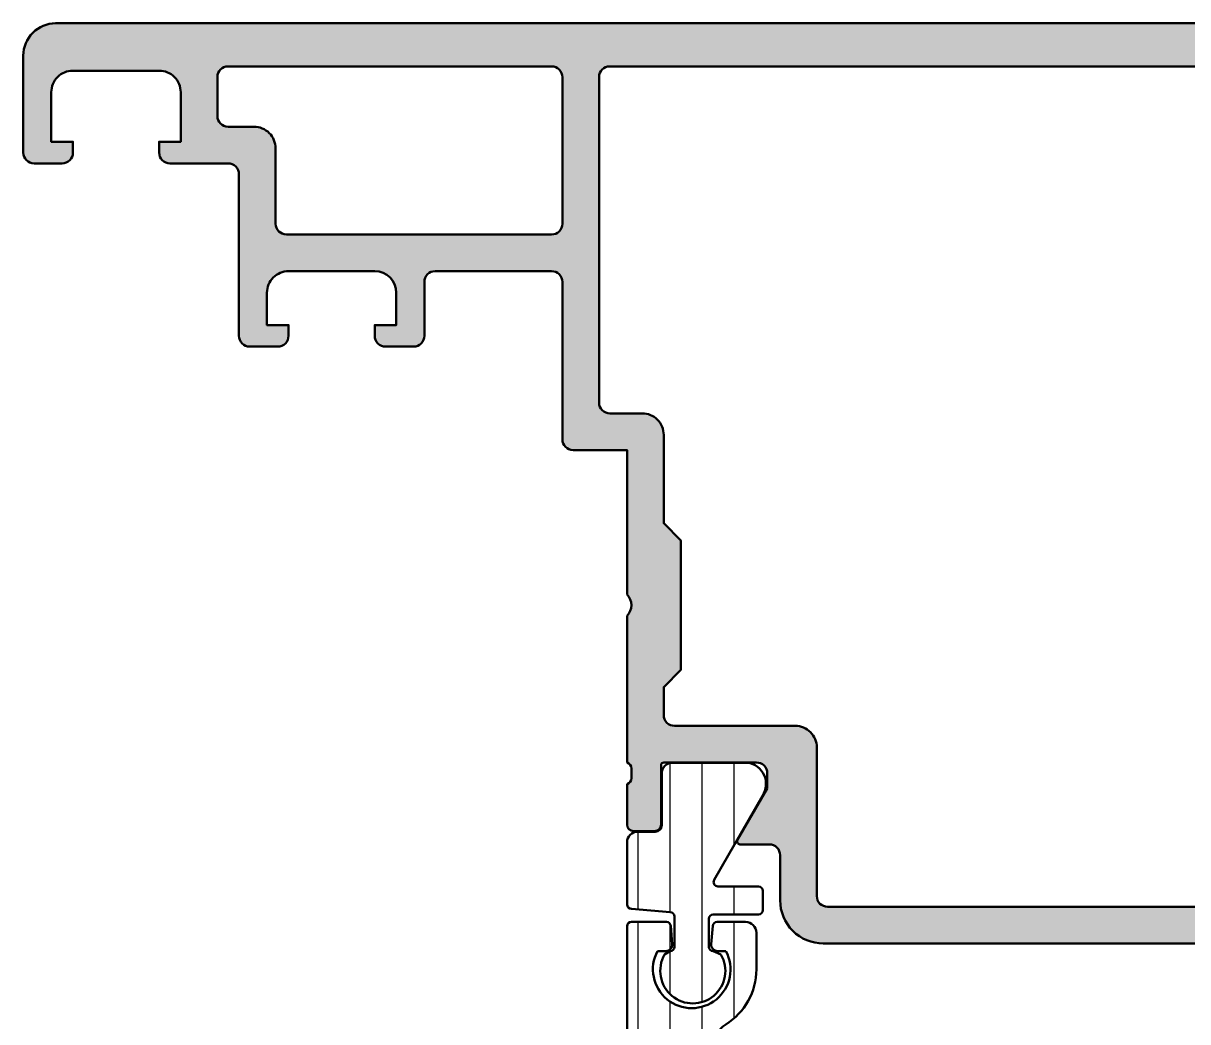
# Model space of a CAD drawing. Extents: x -30 to 78, y 10 to 95.
# Drawn here: x -30 to 24, y 48.7 to 95 of the extents above; entities that cross this region are included whole.
import ezdxf

# ---------------------------------------------------------------- set-up
doc = ezdxf.new("R2010")
doc.units = 0
for name, color, linetype, lineweight in [('0S-Alu contour', 7, 'Continuous', 50), ('0S-Alu hatch', 252, 'Continuous', 25), ('0S-Plastic contour', 254, 'Continuous', 50), ('0S-Plastic hatch', 253, 'Continuous', 25)]:
    doc.layers.add(name, color=color, linetype=linetype, lineweight=lineweight)
pattern_1 = [(90, (0, 0), (-1.4859, 0), [])]

# ---------------------------------------------------------------- blocks, each defined once
blk = doc.blocks.new('284171__A547F27E_1C35_4FAF_9016_F1F0822AD5C8___FE96ABA8_10E9_42B2_835F_5101BE4EAD60_')
at = {"layer": '0S-Plastic hatch'}
h = blk.add_hatch(dxfattribs=at)
h.set_pattern_fill('ANSI31', color=256, scale=0.4680000000000001, angle=45, style=0)
h.set_pattern_definition(pattern_1)
edge = h.paths.add_edge_path()
edge.add_line((-2.000006103519396, 53.0999526447231), (-1.999999985072108, 24.40999689337607))
edge.add_arc((-1.499999985072122, 24.40999700000654), 0.4999999999999972, 180.0000122241782, 270)
edge.add_line((-1.499999985072122, 23.90999700000655), (-0.6896686666672736, 23.90999700000654))
edge.add_ellipse((-0.6896686666672736, 23.60999700000654), major_axis=(-0.2999999999999971, 0), ratio=1, start_angle=180, end_angle=270, ccw=False)
edge.add_line((-0.3896686666672764, 23.60999700000654), (-0.3900006170643024, 21.20999861707023))
edge.add_arc((0.1099953603743131, 21.20999597744516), 0.4999959774455833, 179.9996975182267, 270.0003024811867)
edge.add_line((0.1099979999993933, 20.71000000000654), (3.586539498098858, 20.71000000000655))
edge.add_arc((3.444228849107503, 21.6998180747294), 0.9999960709244742, 278.1816080518999, 392.7270160998403)
edge.add_line((4.28548149809885, 22.24045300000654), (2.900003051757224, 24.64017239078905))
edge.add_line((2.900003051757224, 24.64017239078905), (2.900003051757224, 24.99996490500214))
edge.add_ellipse((3.100003051757212, 24.99996490500219), major_axis=(-0.1999999999999886, 0), ratio=1, start_angle=270.00000000001626, end_angle=360, ccw=False)
edge.add_line((3.100003051757155, 25.19996490500218), (8.199990844725974, 25.19996490500221))
edge.add_arc((8.199990844725974, 25.59995880148657), 0.3999938964843608, 270, 450)
edge.add_line((8.199990844725974, 25.99995269797093), (6.199987792968116, 25.99995269797104))
edge.add_ellipse((6.199987792968144, 26.29995269797103), major_axis=(-0.2999999999999829, 0), ratio=1, start_angle=0, end_angle=89.9999999999946, ccw=False)
edge.add_line((5.899987792968161, 26.29995269797103), (5.899987792968161, 26.49995269797096))
edge.add_arc((5.59999237060488, 26.49995269797085), 0.2999954223632812, 0, 180)
edge.add_line((5.299996948241599, 26.49995269797074), (5.299996948241599, 26.299952697971))
edge.add_ellipse((4.999996948241474, 26.29995269797094), major_axis=(-0.300000000000125, 0), ratio=1, start_angle=90.00000000001091, end_angle=180, ccw=False)
edge.add_line((4.99999694824153, 25.99995269797081), (2.473779296874525, 25.99995269797093))
edge.add_line((2.473779296874525, 25.99995269797093), (0.3000762939447696, 27.25468444556565))
edge.add_ellipse((0.8000825696632033, 28.12079275910101), major_axis=(-1.000074940458399, 0), ratio=1, start_angle=0.0011141101646217066, end_angle=60.00206363611238, ccw=False)
edge.add_line((-0.1999923706061302, 28.1207733127532), (-0.2000049806611486, 44.89997603090176))
edge.add_ellipse((0.7999950193383399, 44.89997711203346), major_axis=(-1.000000000000072, 0), ratio=1, start_angle=-89.99999999999591, end_angle=6.194420529936906e-05, ccw=False)
edge.add_line((0.7999950193382687, 45.89997711203354), (4.999996948241516, 45.89997711203331))
edge.add_ellipse((4.999996948241587, 45.5999771120333), major_axis=(-0.3000000000000043, 0), ratio=1, start_angle=180, end_angle=270.00000000001353, ccw=False)
edge.add_line((5.299996948241592, 45.5999771120333), (5.299996948241599, 45.39997711203343))
edge.add_arc((5.59999237060488, 45.39997711203342), 0.2999954223632812, 180, 360)
edge.add_line((5.899987792968161, 45.39997711203342), (5.899987792968161, 45.5999771120333))
edge.add_ellipse((6.199987792968343, 45.59997711203324), major_axis=(-0.3000000000001819, 0), ratio=1, start_angle=270, end_angle=360, ccw=False)
edge.add_line((6.199987792968343, 45.89997711203342), (8.199990844725974, 45.89997711203333))
edge.add_arc((8.199990844725974, 46.29997100851776), 0.3999938964844176, 270, 450)
edge.add_line((8.199990844725974, 46.69996490500217), (3.107183946177954, 46.69996490500217))
edge.add_ellipse((3.10718394617794, 47.69996490500211), major_axis=(-0.999999999999943, 0), ratio=1, start_angle=-58.21166935638939, end_angle=90.0000000000008, ccw=False)
edge.add_arc((1.000053194031238, 51.09996490402546), 3.000000000000182, 301.7883306436116, 360.0039970867418)
edge.add_line((4.000053186731247, 51.10017419099769), (3.9999938964839, 52.79995269797088))
edge.add_arc((3.499993896483758, 52.79995269797082), 0.5000000000001421, 0, 90.00000000000813)
edge.add_line((3.499993896483687, 53.29995269797096), (2.173978524999313, 53.29995269797096))
edge.add_arc((2.173978524999284, 53.09995269797098), 0.1999999999999886, 89.99999999999186, 174.9998434473586)
edge.add_line((1.974739633009847, 53.11738439091276), (1.901135558496392, 52.27611244441502))
edge.add_arc((2.199993896480634, 52.2499649050023), 0.3000000000000722, 174.9998434473521, 270.0000000000027)
edge.add_line((2.199993896480648, 51.94996490500223), (2.586716358770402, 51.94996490500217))
edge.add_ellipse((1.000053194031423, 51.0999649040255), major_axis=(-1.799999999999962, 0), ratio=1, start_angle=-28.17864277579929, end_angle=208.1786427757992, ccw=False)
edge.add_line((-0.5866099707075562, 51.94996490500217), (-0.2000061035193426, 51.94996490500229))
edge.add_arc((-0.2000061035192999, 52.24996490500235), 0.300000000000054, 269.9999999999919, 365.0001565526374)
edge.add_line((0.0988522344649291, 52.27611244441501), (0.0252481599515733, 53.11738439091269))
edge.add_arc((-0.1739907320380922, 53.09995269797077), 0.2000000000002267, 5.000156552672089, 90.00000000000813)
edge.add_line((-0.1739907320381206, 53.29995269797101), (-1.800006103519351, 53.29995269797099))
edge.add_arc((-1.800006103519365, 53.09995269797096), 0.2000000000000313, 89.99999999999594, 179.9999847272327)
at = {"layer": '0S-Plastic contour', "color": 7}
for points in [[(-2.000006103519396, 53.0999526447231), (-1.999999985072108, 24.40999689337607)], [(-0.1739907320381206, 53.29995269797101), (-1.800006103519351, 53.29995269797099)], [(0.0988522344649291, 52.27611244441501), (0.0252481599515733, 53.11738439091269)], [(1.974739633009847, 53.11738439091276), (1.901135558496392, 52.27611244441502)], [(3.499993896483687, 53.29995269797096), (2.173978524999313, 53.29995269797096)], [(4.000053186731247, 51.10017419099769), (3.9999938964839, 52.79995269797088)], [(-0.5866099707075562, 51.94996490500217), (-0.2000061035193426, 51.94996490500229)], [(2.199993896480648, 51.94996490500223), (2.586716358770402, 51.94996490500217)], [(8.199990844725974, 46.69996490500217), (3.107183946177954, 46.69996490500217)], [(0.7999950193382687, 45.89997711203354), (4.999996948241516, 45.89997711203331)], [(5.299996948241592, 45.5999771120333), (5.299996948241599, 45.39997711203343)], [(5.899987792968161, 45.39997711203342), (5.899987792968161, 45.5999771120333)], [(6.199987792968343, 45.89997711203342), (8.199990844725974, 45.89997711203333)], [(-0.1999923706061302, 28.1207733127532), (-0.2000049806611486, 44.89997603090176)], [(4.99999694824153, 25.99995269797081), (2.473779296874525, 25.99995269797093), (0.3000762939447696, 27.25468444556565)], [(5.299996948241599, 26.49995269797074), (5.299996948241599, 26.299952697971)], [(5.899987792968161, 26.29995269797103), (5.899987792968161, 26.49995269797096)], [(8.199990844725974, 25.99995269797093), (6.199987792968116, 25.99995269797104)], [(4.28548149809885, 22.24045300000654), (2.900003051757224, 24.64017239078905), (2.900003051757224, 24.99996490500214)], [(3.100003051757155, 25.19996490500218), (8.199990844725974, 25.19996490500221)], [(-1.499999985072122, 23.90999700000655), (-0.6896686666672736, 23.90999700000654)], [(-0.3896686666672764, 23.60999700000654), (-0.3900006170643024, 21.20999861707023)], [(0.1099979999993933, 20.71000000000654), (3.586539498098858, 20.71000000000655)]]:
    blk.add_lwpolyline(points, dxfattribs=at)
for centre, radius, start, end in [((-1.800006103519365, 53.09995269797096), 0.2000000000000313, 89.99999999999594, 179.9999847272327), ((-0.1739907320380922, 53.09995269797077), 0.2000000000002267, 5.000156552672089, 90.00000000000813), ((2.173978524999284, 53.09995269797098), 0.1999999999999886, 89.99999999999186, 174.9998434473586), ((3.499993896483758, 52.79995269797082), 0.5000000000001421, 0, 90.00000000000813), ((-0.2000061035192999, 52.24996490500235), 0.300000000000054, 269.9999999999919, 5.000156552637421), ((2.199993896480634, 52.2499649050023), 0.3000000000000722, 174.9998434473521, 270.0000000000027), ((1.000053194031238, 51.09996490402546), 3.000000000000182, 301.7883306436116, 0.0039970867418171), ((8.199990844725974, 46.29997100851776), 0.3999938964844176, 270, 90), ((5.59999237060488, 45.39997711203342), 0.2999954223632812, 180, 0), ((5.59999237060488, 26.49995269797085), 0.2999954223632812, 0, 180), ((8.199990844725974, 25.59995880148657), 0.3999938964843608, 270, 90), ((-1.499999985072122, 24.40999700000654), 0.4999999999999972, 180.0000122241782, 270), ((3.444228849107503, 21.6998180747294), 0.9999960709244742, 278.1816080518999, 32.72701609984035), ((0.1099953603743131, 21.20999597744516), 0.4999959774455833, 179.9996975182267, 270.0003024811867)]:
    blk.add_arc(centre, radius, start, end, dxfattribs=at)
at = {"layer": '0S-Plastic contour', "color": 7, "extrusion": (0, 0, -1)}
for centre, radius, start, end in [((-1.000053194031423, 51.0999649040255), 1.799999999999962, 151.8213572242008, 28.1786427757992), ((-3.10718394617794, 47.69996490500211), 0.999999999999943, 269.9999999999992, 58.21166935638949), ((-0.7999950193383399, 44.89997711203346), 1.000000000000072, 359.9999380557947, 89.99999999999594), ((-4.999996948241587, 45.5999771120333), 0.3000000000000043, 89.99999999998644, 180), ((-6.199987792968343, 45.59997711203324), 0.3000000000001819, 0, 90), ((-0.8000825696632033, 28.12079275910101), 1.000074940458399, 299.9979363638876, 359.9988858898354), ((-4.999996948241474, 26.29995269797094), 0.300000000000125, 180, 269.9999999999891), ((-6.199987792968144, 26.29995269797103), 0.2999999999999829, 270.0000000000054, 0), ((-3.100003051757212, 24.99996490500219), 0.1999999999999886, 0, 89.99999999998371), ((0.6896686666672736, 23.60999700000654), 0.2999999999999971, 90, 180)]:
    blk.add_arc(centre, radius, start, end, dxfattribs=at)
blk = doc.blocks.new('284171__55C17F4D_A6FF_46D9_8589_591FD3F3A46F___528D78C5_AA08_4B11_90A3_4C509342BBDB_')
at = {"layer": '0S-Plastic hatch'}
h = blk.add_hatch(dxfattribs=at)
h.set_pattern_fill('ANSI31', color=256, scale=0.4680000000000001, angle=45, style=0)
h.set_pattern_definition(pattern_1)
edge = h.paths.add_edge_path()
edge.add_line((-2.000000000000596, 56.9900028944137), (-2.000000000000596, 54.10749724866175))
edge.add_arc((-1.799595988752599, 54.10788902240598), 0.2004043941907312, 180.1120085038914, 269.8836202750908)
edge.add_line((-1.800003051758409, 53.90748504163049), (-5.969e-13, 53.74998382092737))
edge.add_ellipse((-0.0004042574462773, 53.54958264549797), major_axis=(-0.2004015831713085, 0), ratio=1, start_angle=180.1112080115199, end_angle=269.8844207674584, ccw=False)
edge.add_line((0.1999969482415932, 53.54997161389611), (0.1999969482415906, 52.14997581006311))
edge.add_ellipse((-0.0004070419540483, 52.15036757813756), major_axis=(-0.2004043731273295, 0), ratio=1, start_angle=90.11419246348709, end_angle=179.8879931053385, ccw=False)
edge.add_line((-7.629395128e-06, 51.94996360303186), (-0.2577830112135757, 51.78444573758994))
edge.add_arc((1.050564759026016, 51.03180587717183), 1.509384194756627, 150.0899131451675, 390.2069236329722)
edge.add_line((2.354995727538428, 51.79121386749514), (1.999999999999403, 51.94996360303186))
edge.add_ellipse((2.0003965918348, 52.15036475752163), major_axis=(-0.200401546914977, 0), ratio=1, start_angle=0.11120204489219532, end_angle=89.8866123862843, ccw=False)
edge.add_line((1.799995422362687, 52.1499758100631), (1.799995422362684, 53.44999602795862))
edge.add_ellipse((2.000357587040269, 53.44961552428568), major_axis=(-0.200362525980616, 0), ratio=1, start_angle=270.1044375530915, end_angle=359.89119089237767, ccw=False)
edge.add_line((1.999992370604871, 53.64997771741176), (4.099990844725979, 53.64997771741174))
edge.add_arc((4.099594252890568, 53.85037887190151), 0.2004015469149699, 270.1133876137198, 359.8887979551046)
edge.add_line((4.299995422362673, 53.84998992444298), (4.299995422362684, 54.74998382092737))
edge.add_arc((4.099573298768291, 54.74957392014585), 0.2004225427558907, 0.1171804371410508, 89.88063399403912)
edge.add_line((4.099990844725965, 54.94999602795861), (2.212425701843741, 54.94999602795862))
edge.add_ellipse((2.212425701843727, 55.14999602795862), major_axis=(-0.2000000000000028, 0), ratio=1, start_angle=-29.879840183826218, end_angle=90.00000000000409, ccw=False)
edge.add_line((2.039011283692123, 55.24963256531887), (4.28548149809886, 59.15954689441369))
edge.add_arc((3.444228849107517, 59.70018181969084), 0.9999960709244738, 327.2729839001592, 441.8183919481002)
edge.add_line((3.586539498098871, 60.68999989441369), (0.1099979999991234, 60.68999999999957))
edge.add_arc((0.1099953603740431, 60.19000402256095), 0.4999959774455904, 89.9996975188133, 180.0003024817733)
edge.add_line((-0.3900006170645795, 60.19000138293075), (-0.3896686724066711, 57.79004449382674))
edge.add_ellipse((-0.6896686695371131, 57.79000299999956), major_axis=(-0.3000000000000047, 0), ratio=1, start_angle=90.00000746561778, end_angle=180.0079247372928, ccw=False)
edge.add_line((-0.6896686304472297, 57.49000299999956), (-1.500000065150402, 57.49000289441369))
edge.add_arc((-1.500000000000596, 56.9900028944137), 0.4999999999999972, 90.00000746561778, 180)
at = {"layer": '0S-Plastic contour', "color": 7}
for points in [[(3.586539498098871, 60.68999989441369), (0.1099979999991234, 60.68999999999957)], [(-0.3900006170645795, 60.19000138293075), (-0.3896686724066711, 57.79004449382674)], [(2.039011283692123, 55.24963256531887), (4.28548149809886, 59.15954689441369)], [(-0.6896686304472297, 57.49000299999956), (-1.500000065150402, 57.49000289441369)], [(-2.000000000000596, 56.9900028944137), (-2.000000000000596, 54.10749724866175)], [(4.099990844725965, 54.94999602795861), (2.212425701843741, 54.94999602795862)], [(4.299995422362673, 53.84998992444298), (4.299995422362684, 54.74998382092737)], [(-1.800003051758409, 53.90748504163049), (-5.969e-13, 53.74998382092737)], [(0.1999969482415932, 53.54997161389611), (0.1999969482415906, 52.14997581006311)], [(1.999992370604871, 53.64997771741176), (4.099990844725979, 53.64997771741174)], [(1.799995422362687, 52.1499758100631), (1.799995422362684, 53.44999602795862)], [(-7.629395128e-06, 51.94996360303186), (-0.2577830112135757, 51.78444573758994)], [(2.354995727538428, 51.79121386749514), (1.999999999999403, 51.94996360303186)]]:
    blk.add_lwpolyline(points, dxfattribs=at)
for centre, radius, start, end in [((0.1099953603740431, 60.19000402256095), 0.4999959774455904, 89.9996975188133, 180.0003024817733), ((3.444228849107517, 59.70018181969084), 0.9999960709244738, 327.2729839001592, 81.81839194810021), ((-1.500000000000596, 56.9900028944137), 0.4999999999999972, 90.00000746561778, 180), ((4.099573298768291, 54.74957392014585), 0.2004225427558907, 0.1171804371410508, 89.88063399403912), ((-1.799595988752599, 54.10788902240598), 0.2004043941907312, 180.1120085038914, 269.8836202750908), ((4.099594252890568, 53.85037887190151), 0.2004015469149699, 270.1133876137198, 359.8887979551046), ((1.050564759026016, 51.03180587717183), 1.509384194756627, 150.0899131451675, 30.20692363297219)]:
    blk.add_arc(centre, radius, start, end, dxfattribs=at)
at = {"layer": '0S-Plastic contour', "color": 7, "extrusion": (0, 0, -1)}
for centre, radius, start, end in [((0.6896686695371131, 57.79000299999956), 0.3000000000000047, 179.9920752627072, 269.9999925343822), ((-2.212425701843727, 55.14999602795862), 0.2000000000000028, 269.9999999999959, 29.87984018382625), ((0.0004042574462773, 53.54958264549797), 0.2004015831713085, 90.1155792325416, 179.8887919884801), ((-2.000357587040269, 53.44961552428568), 0.200362525980616, 0.1088091076223094, 89.89556244690851), ((0.0004070419540483, 52.15036757813756), 0.2004043731273295, 180.1120068946615, 269.8858075365129), ((-2.0003965918348, 52.15036475752163), 0.200401546914977, 270.1133876137157, 359.8887979551078)]:
    blk.add_arc(centre, radius, start, end, dxfattribs=at)
blk = doc.blocks.new('398880__194DDBCD_3893_4D28_81D7_4B446C9AC49F_')
at = {"layer": '0S-Alu hatch'}
h = blk.add_hatch(color=256, dxfattribs=at)
edge = h.paths.add_edge_path()
edge.add_line((-29.99999999999989, 93.49999623924404), (-29.99999999999989, 88.9999962392449))
edge.add_arc((-29.49997331996917, 89.0000229192752), 0.5000266807425005, 180.0030571430025, 269.9969428568699)
edge.add_line((-29.49999999999943, 88.49999623924445), (-28.19998168945346, 88.4999962392445))
edge.add_arc((-28.19997136934288, 88.99998591913437), 0.4999896799963858, 269.9988173780288, 360.0011826219717)
edge.add_line((-27.699981689453, 88.99999623924496), (-27.69998168945301, 89.49999623924458))
edge.add_line((-27.69998168945301, 89.49999623924458), (-28.69998168945301, 89.49999623924444))
edge.add_line((-28.69998168945301, 89.49999623924444), (-28.69998168945278, 91.79998403221295))
edge.add_ellipse((-27.70003809262718, 91.80004043538774), major_axis=(-0.9999435984163509, 0), ratio=1, start_angle=-90.00323184614001, end_angle=0.0032318460986857644, ccw=False)
edge.add_line((-27.69998168945256, 92.79998403221335), (-23.69998168945301, 92.79998403221332))
edge.add_ellipse((-23.69997606790784, 91.79998965375849), major_axis=(-0.9999943784706443, 0), ratio=1, start_angle=179.9996779066076, end_angle=270.00032209262326, ccw=False)
edge.add_line((-22.699981689453, 91.79998403219987), (-22.69998168945301, 89.49999623924458))
edge.add_line((-22.69998168945301, 89.49999623924458), (-23.69998168945301, 89.49999623924458))
edge.add_line((-23.69998168945301, 89.49999623924458), (-23.69998168945301, 88.99999623924458))
edge.add_arc((-23.19999200956352, 88.99998591913408), 0.4999896799960021, 179.9988173777201, 270.0011826219615)
edge.add_line((-23.19998168945301, 88.49999623924457), (-20.49999999999966, 88.49999623924455))
edge.add_ellipse((-20.49997947233229, 88.00001676691238), major_axis=(-0.4999794727535737, 0), ratio=1, start_angle=179.9976476058528, end_angle=270.00235239398455, ccw=False)
edge.add_line((-20.00000000000011, 87.99999623924359), (-19.99999999999988, 80.49999623924452))
edge.add_arc((-19.49997586024497, 80.50002037899952), 0.5000241403376128, 180.0027660783855, 269.997233921397)
edge.add_line((-19.49999999999988, 79.99999623924461), (-18.19998168945301, 79.99999623924458))
edge.add_arc((-18.19996880787687, 80.49998335766846), 0.4999871185898136, 269.9985238420772, 360.0014761578453)
edge.add_line((-17.69998168945299, 80.4999962392439), (-17.69998168945301, 80.9999962392446))
edge.add_line((-17.69998168945301, 80.9999962392446), (-18.69998168945301, 80.9999962392446))
edge.add_line((-18.69998168945301, 80.9999962392446), (-18.69998168945301, 82.49999623924464))
edge.add_ellipse((-17.69999824312228, 82.50001279291385), major_axis=(-0.999983446467745, 0), ratio=1, start_angle=-90.0009484711112, end_angle=0.0009484706660032316, ccw=False)
edge.add_line((-17.69998168945256, 83.4999962392446), (-13.69998168945278, 83.4999962392446))
edge.add_ellipse((-13.70001450311247, 82.49996342558492), major_axis=(-1.000032814198036, 0), ratio=1, start_angle=180.0018800225579, end_angle=269.9981199774807, ccw=False)
edge.add_line((-12.69998168945278, 82.49999623924528), (-12.69998168945301, 80.9999962392446))
edge.add_line((-12.69998168945301, 80.9999962392446), (-13.69998168945301, 80.9999962392446))
edge.add_line((-13.69998168945301, 80.9999962392446), (-13.69998168945301, 80.49999623924458))
edge.add_arc((-13.19999457102912, 80.49998335766846), 0.4999871185898278, 179.9985238419079, 270.0014761579195)
edge.add_line((-13.19998168945301, 79.99999623924457), (-11.89999389648449, 79.99999623924458))
edge.add_arc((-11.89998101490823, 80.49998335766855), 0.499987118589913, 269.9985238420642, 360.0014761578453)
edge.add_line((-11.39999389648426, 80.49999623924401), (-11.39999389648426, 82.99998098045523))
edge.add_ellipse((-10.89999370884311, 82.99998079281445), major_axis=(-0.5000001876411841, 0), ratio=1, start_angle=270.0000215021098, end_angle=359.9999785025289, ccw=False)
edge.add_line((-10.89999389648449, 83.4999809804556), (-5.500000000000113, 83.49998098045543))
edge.add_ellipse((-5.499990037868187, 82.99999094258756), major_axis=(-0.4999900379671064, 0), ratio=1, start_angle=179.9988584005522, end_angle=270.0011415989741, ccw=False)
edge.add_line((-5.000000000000326, 82.9999809804543), (-5.000000000000113, 75.69966938036433))
edge.add_arc((-4.499991838042603, 75.69967754232172), 0.5000081620241263, 180.0009352761989, 269.9990647238578)
edge.add_line((-4.499999999999886, 75.19966938036421), (-2.000000000000341, 75.19968463915345))
edge.add_line((-2.000000000000341, 75.19968463915345), (-2.000000000000341, 68.50016643796526))
edge.add_ellipse((-2.525024225433128, 68.00015898820695), major_axis=(-0.7250226804073866, 0), ratio=1, start_angle=136.3989482371526, end_angle=223.6019249855834, ccw=False)
edge.add_line((-1.999992379641854, 67.50015954019713), (-1.999999999999658, 60.70000386863873))
edge.add_ellipse((-2.078836446542709, 60.43248327664563), major_axis=(-0.2788950563274228, 0), ratio=1, start_angle=178.835410625902, end_angle=253.5801235805057, ccw=False)
edge.add_line((-1.799998999999673, 60.42681486864725), (-1.799998999999672, 59.97322086864726))
edge.add_ellipse((-2.078867095642834, 59.96756020917019), major_axis=(-0.2789255417371436, 0), ratio=1, start_angle=106.4245945553561, end_angle=181.1628700728881, ccw=False)
edge.add_line((-1.999999999999661, 59.70001686864726), (-1.999999999999658, 57.82000586863876))
edge.add_arc((-1.699999999999647, 57.82000586863876), 0.3000000000000114, 180, 270)
edge.add_line((-1.699999999999647, 57.52000586863875), (-0.7200256809568942, 57.52000586863873))
edge.add_arc((-0.7200256809568942, 57.82000586863874), 0.3000000000000114, 270, 360)
edge.add_line((-0.4200256809568828, 57.82000586863874), (-0.4200256809568828, 60.58000386863874))
edge.add_ellipse((-0.3000256809563098, 60.58000386863873), major_axis=(-0.120000000000573, 0), ratio=1, start_angle=270, end_angle=360, ccw=False)
edge.add_line((-0.3000256809563098, 60.7000038686393), (3.999999999999886, 60.70000386863881))
edge.add_ellipse((4.000010320110675, 60.20001418874961), major_axis=(-0.4999896799957179, 0), ratio=1, start_angle=179.9988173777202, end_angle=270.0011826219941, ccw=False)
edge.add_line((4.499999999999886, 60.20000386863901), (4.499999999999658, 59.4999916616091))
edge.add_line((4.499999999999658, 59.4999916616091), (3.111755371092954, 57.09548116356078))
edge.add_arc((3.238705966639003, 57.03879077704374), 0.1390332824648397, 155.9366245846652, 266.6097434883093)
edge.add_line((3.230484008789403, 56.90000081688066), (4.599999999998885, 56.90000081688111))
edge.add_ellipse((4.599999999999511, 56.40000081688061), major_axis=(-0.5000000000005116, 0), ratio=1, start_angle=180, end_angle=270.0000000000716, ccw=False)
edge.add_line((5.100000000000022, 56.40000081688061), (5.099999999999567, 54.30290098982798))
edge.add_arc((7.099999999999425, 54.302900989828), 1.999999999999857, 180, 270.0000000000106)
edge.add_line((7.099999999999795, 52.30290098982814), (43.70000305175666, 52.30290098982862))
edge.add_arc((43.70000305175755, 54.30290098982841), 1.999999999999786, 269.9999999999743, 360)
edge.add_line((45.70000305175734, 54.30290098982841), (45.70000305175756, 61.2000008168815))
edge.add_ellipse((46.2000030517577, 61.20000081688111), major_axis=(-0.5000000000001279, 0), ratio=1, start_angle=269.99999999998863, end_angle=360, ccw=False)
edge.add_line((46.20000305175779, 61.70000081688124), (47.56953430175793, 61.70000081688098))
edge.add_arc((47.56129753256989, 61.83879977298601), 0.1390431392859799, 273.3961299495811, 384.0575019779785)
edge.add_line((47.68826293945301, 61.8954811635609), (46.30001831054676, 64.29999166160783))
edge.add_line((46.30001831054676, 64.29999166160783), (46.30001831054676, 65.0000038686496))
edge.add_ellipse((46.80000305385277, 65.00001912882526), major_axis=(-0.4999847435388884, 0), ratio=1, start_angle=-90.00699432653983, end_angle=0.0017487408159126971, ccw=False)
edge.add_line((46.80006408900374, 65.50000386863874), (51.10002873271476, 65.49998302607582))
edge.add_ellipse((51.10002873271477, 65.3799830260759), major_axis=(-0.1199999999999193, 0), ratio=1, start_angle=180, end_angle=270.0000000000034, ccw=False)
edge.add_line((51.22002873271469, 65.3799830260759), (51.22002873271469, 62.61998502607592))
edge.add_arc((51.52002873271469, 62.61998502607593), 0.3000000000000043, 180, 270.0000000000013)
edge.add_line((51.5200287327147, 62.31998502607591), (52.50000305175746, 62.31998502607591))
edge.add_arc((52.50000305175746, 62.61998502607593), 0.3000000000000185, 270.0000000000013, 360)
edge.add_line((52.80000305175748, 62.61998502607593), (52.80000305175748, 64.49999602608443))
edge.add_ellipse((52.87887014740064, 64.76753936660737), major_axis=(-0.2789255417371443, 0), ratio=1, start_angle=-1.1628700728862214, end_angle=73.57540544464467, ccw=False)
edge.add_line((52.60000205175749, 64.77320002608442), (52.60000205175748, 65.22679402608442))
edge.add_ellipse((52.87883949830052, 65.23246243408279), major_axis=(-0.2788950563274307, 0), ratio=1, start_angle=-73.58012358050769, end_angle=1.16458937409692, ccw=False)
edge.add_line((52.80000305175748, 65.4999830260759), (52.80000305175839, 79.5000114980331))
edge.add_arc((51.80000305164123, 79.5000114980327), 1.000000000117154, 0, 90.00087426482274)
edge.add_line((51.79998779284154, 80.50001149803344), (51.30000305175793, 80.50001149803296))
edge.add_line((51.30000305175793, 80.50001149803296), (51.30000305175793, 78.0000114980335))
edge.add_ellipse((50.2999156542844, 78.00009889549644), major_axis=(-1.000087401292352, 0), ratio=1, start_angle=90.00501389830862, end_angle=179.9949929319336, ccw=False)
edge.add_line((50.30000317096654, 77.00001149803333), (48.999954342842, 77.00001149803364))
edge.add_ellipse((49.00001314057068, 78.00007029576211), major_axis=(-1.000058799456955, 0), ratio=1, start_angle=0.0033686637580103707, end_angle=89.99663133637472, ccw=False)
edge.add_line((47.99995434284221, 78.0000114980311), (47.99995434284222, 85.00001150483956))
edge.add_ellipse((48.52492477924126, 85.49997990352391), major_axis=(-0.7249567978686619, 0), ratio=1, start_angle=-43.607853787480906, end_angle=43.602621782782194, ccw=False)
edge.add_line((47.99999999999944, 85.99999623817101), (47.99999999999989, 91.99999623924444))
edge.add_ellipse((49.00005492741277, 91.99994131183128), major_axis=(-1.000054928921303, 0), ratio=1, start_angle=270.003146936029, end_angle=359.9968530639975, ccw=False)
edge.add_line((49.0000000000008, 92.99999623924415), (50.30000305175816, 92.99999623924447))
edge.add_ellipse((50.29997722375046, 91.99997041123721), major_axis=(-1.000025828340773, 0), ratio=1, start_angle=180.0014797973691, end_angle=269.9985202023861, ccw=False)
edge.add_line((51.30000305175769, 91.99999623924066), (51.30000305175793, 90.49999623924421))
edge.add_line((51.30000305175793, 90.49999623924421), (51.89999389648404, 90.49999623924458))
edge.add_line((51.89999389648404, 90.49999623924458), (52.99999999999966, 91.60000234275992))
edge.add_line((52.99999999999966, 91.60000234275992), (53.00000000000035, 94.99999623924442))
edge.add_line((53.00000000000035, 94.99999623924442), (-28.49999999999988, 94.99999623924461))
edge.add_arc((-28.50002094818771, 93.50001718743243), 1.499979051958453, 89.99919982699114, 180.0008001731317)
edge = h.paths.add_edge_path()
edge.add_line((-18.29998168945292, 85.69998403221342), (-18.29998168943723, 89.19998403219773))
edge.add_arc((-19.29997606790766, 89.19998965374276), 0.9999943784862336, 359.9996779077391, 450.0003220926282)
edge.add_line((-19.29998168945292, 90.1999840322132), (-20.4999938964844, 90.1999840322132))
edge.add_ellipse((-20.49994103488211, 90.70003689381548), major_axis=(-0.5000528643963384, 0), ratio=1, start_angle=0.0060568530003024534, end_angle=89.993943146954, ccw=False)
edge.add_line((-20.9999938964844, 90.69998403221331), (-20.9999938964844, 92.49998403221375))
edge.add_ellipse((-20.49997229062388, 92.49996242635251), major_axis=(-0.5000216063273177, 0), ratio=1, start_angle=270.002475742259, end_angle=359.99752425765945, ccw=False)
edge.add_line((-20.4999938964844, 92.99998403221304), (-5.500000000000341, 92.99998403221313))
edge.add_ellipse((-5.499755161839402, 92.50022887037407), major_axis=(-0.4997552218141516, 0), ratio=1, start_angle=179.9719298704108, end_angle=270.02807012960415, ccw=False)
edge.add_line((-5.000000000000341, 92.49998403221326), (-5.000000000000113, 85.69998403221301))
edge.add_ellipse((-5.499755161839232, 85.69973919405243), major_axis=(-0.4997552218142082, 0), ratio=1, start_angle=89.97192987037619, end_angle=180.0280701295634, ccw=False)
edge.add_line((-5.500000000000341, 85.19998403221331), (-17.79998168945292, 85.19998403221331))
edge.add_ellipse((-17.79996587499482, 85.69999984667139), major_axis=(-0.5000158147081843, 0), ratio=1, start_angle=0.00181214617907699, end_angle=89.99818785390858, ccw=False)
edge = h.paths.add_edge_path()
edge.add_ellipse((-2.799996947776122, 92.49999929053648), major_axis=(-0.4999847419091521, 0), ratio=1, start_angle=-89.99825141753792, end_angle=0.0017485273854163097, ccw=False)
edge.add_line((-2.800012206571068, 92.9999840322128), (45.79995434283762, 92.99998403221313))
edge.add_ellipse((45.79998486228394, 92.50001454886088), major_axis=(-0.4999694842837532, 0), ratio=1, start_angle=179.9930054594119, end_angle=270.0034974843922, ccw=False)
edge.add_line((46.29995434284217, 92.49995351370487), (46.29995434284195, 76.80000692039602))
edge.add_arc((47.79995434284148, 76.80000692039602), 1.499999999999538, 180, 270.0000000000002)
edge.add_line((47.79995434284149, 75.30000692039647), (50.30000305175771, 75.30000692039658))
edge.add_ellipse((50.30000305175797, 74.80000692039685), major_axis=(-0.49999999999973, 0), ratio=1, start_angle=180, end_angle=270.0000000000309, ccw=False)
edge.add_line((50.8000030517577, 74.80000692039695), (50.8000030517577, 67.70000692039643))
edge.add_ellipse((50.3000030517583, 67.70000692039643), major_axis=(-0.4999999999994032, 0), ratio=1, start_angle=89.99999999998369, end_angle=180, ccw=False)
edge.add_line((50.30000305175816, 67.20000692039704), (45.00001831055045, 67.20000692039696))
edge.add_arc((45.00001831055049, 66.20000692039663), 1.000000000000326, 90.00000000000244, 179.9998349542695)
edge.add_line((44.00001831055432, 66.20000980096955), (44.00000305175707, 54.50287047224922))
edge.add_ellipse((43.49999232068519, 54.50291172248668), major_axis=(-0.5000107327734203, 0), ratio=1, start_angle=90.0012296638348, end_angle=179.9952731724382, ccw=False)
edge.add_line((43.50000305175684, 54.00290098982842), (7.299999999999613, 54.0029009898279))
edge.add_ellipse((7.300010731072745, 54.50291172248743), major_axis=(-0.5000107327746719, 0), ratio=1, start_angle=0.004726827407694145, end_angle=89.99877033599512, ccw=False)
edge.add_line((6.799999999999619, 54.50287047225112), (6.799984741218978, 61.40000692039547))
edge.add_arc((5.799986788374809, 61.40000896755269), 0.9999979528462638, 359.9998827062908, 450.0001172940599)
edge.add_line((5.79998474121146, 62.40000692039686), (0.2000032607962794, 62.40000692039638))
edge.add_ellipse((0.2000032607959099, 62.90000692039668), major_axis=(-0.5000000000002985, 0), ratio=1, start_angle=0, end_angle=90.0000000000424, ccw=False)
edge.add_line((-0.2999967392043885, 62.90000692039669), (-0.2999967392044027, 64.20015162453947))
edge.add_line((-0.2999967392044027, 64.20015162453947), (0.5000076203579056, 65.00015598410195))
edge.add_line((0.5000076203579056, 65.00015598410195), (0.5000076203583604, 71.00016198246456))
edge.add_line((0.5000076203583604, 71.00016198246456), (-0.2999967392048575, 71.80016634202707))
edge.add_line((-0.2999967392048575, 71.80016634202707), (-0.2999818984775332, 75.89967264115435))
edge.add_arc((-1.299970054047392, 75.89966901782435), 0.9999881555764234, 0.0002076039762187, 90.000666667552)
edge.add_line((-1.299981689453374, 76.89965717333308), (-2.79998168945292, 76.89965717333308))
edge.add_ellipse((-2.799992009563467, 77.39964685332895), major_axis=(-0.4999896801023703, 0), ratio=1, start_angle=-0.0011826219716795094, end_angle=90.00118262196611, ccw=False)
edge.add_line((-3.299981689559331, 77.3996571734396), (-3.299981689452451, 92.49998403222217))
at = {"layer": '0S-Alu contour', "color": 7}
for points in [[(51.30000305175769, 91.99999623924066), (51.30000305175793, 90.49999623924421), (51.89999389648404, 90.49999623924458), (52.99999999999966, 91.60000234275992), (53.00000000000035, 94.99999623924442), (-28.49999999999988, 94.99999623924461)], [(-29.99999999999989, 93.49999623924404), (-29.99999999999989, 88.9999962392449)], [(-20.4999938964844, 92.99998403221304), (-5.500000000000341, 92.99998403221313)], [(-2.800012206571068, 92.9999840322128), (45.79995434283762, 92.99998403221313)], [(-27.69998168945256, 92.79998403221335), (-23.69998168945301, 92.79998403221332)], [(-20.9999938964844, 90.69998403221331), (-20.9999938964844, 92.49998403221375)], [(-5.000000000000341, 92.49998403221326), (-5.000000000000113, 85.69998403221301)], [(-3.299981689559331, 77.3996571734396), (-3.299981689452451, 92.49998403222217)], [(-27.699981689453, 88.99999623924496), (-27.69998168945301, 89.49999623924458), (-28.69998168945301, 89.49999623924444), (-28.69998168945278, 91.79998403221295)], [(-22.699981689453, 91.79998403219987), (-22.69998168945301, 89.49999623924458), (-23.69998168945301, 89.49999623924458), (-23.69998168945301, 88.99999623924458)], [(-19.29998168945292, 90.1999840322132), (-20.4999938964844, 90.1999840322132)], [(-18.29998168945292, 85.69998403221342), (-18.29998168943723, 89.19998403219773)], [(-29.49999999999943, 88.49999623924445), (-28.19998168945346, 88.4999962392445)], [(-23.19998168945301, 88.49999623924457), (-20.49999999999966, 88.49999623924455)], [(-20.00000000000011, 87.99999623924359), (-19.99999999999988, 80.49999623924452)], [(-5.500000000000341, 85.19998403221331), (-17.79998168945292, 85.19998403221331)], [(-17.69998168945256, 83.4999962392446), (-13.69998168945278, 83.4999962392446)], [(-10.89999389648449, 83.4999809804556), (-5.500000000000113, 83.49998098045543)], [(-11.39999389648426, 80.49999623924401), (-11.39999389648426, 82.99998098045523)], [(-5.000000000000326, 82.9999809804543), (-5.000000000000113, 75.69966938036433)], [(-17.69998168945299, 80.4999962392439), (-17.69998168945301, 80.9999962392446), (-18.69998168945301, 80.9999962392446), (-18.69998168945301, 82.49999623924464)], [(-12.69998168945278, 82.49999623924528), (-12.69998168945301, 80.9999962392446), (-13.69998168945301, 80.9999962392446), (-13.69998168945301, 80.49999623924458)], [(-19.49999999999988, 79.99999623924461), (-18.19998168945301, 79.99999623924458)], [(-13.19998168945301, 79.99999623924457), (-11.89999389648449, 79.99999623924458)], [(-1.299981689453374, 76.89965717333308), (-2.79998168945292, 76.89965717333308)], [(-0.2999967392043885, 62.90000692039669), (-0.2999967392044027, 64.20015162453947), (0.5000076203579056, 65.00015598410195), (0.5000076203583604, 71.00016198246456), (-0.2999967392048575, 71.80016634202707), (-0.2999818984775332, 75.89967264115435)], [(-4.499999999999886, 75.19966938036421), (-2.000000000000341, 75.19968463915345), (-2.000000000000341, 68.50016643796526)], [(-1.999992379641854, 67.50015954019713), (-1.999999999999658, 60.70000386863873)], [(5.79998474121146, 62.40000692039686), (0.2000032607962794, 62.40000692039638)], [(6.799999999999619, 54.50287047225112), (6.799984741218978, 61.40000692039547)], [(-0.4200256809568828, 57.82000586863874), (-0.4200256809568828, 60.58000386863874)], [(-0.3000256809563098, 60.7000038686393), (3.999999999999886, 60.70000386863881)], [(-1.799998999999673, 60.42681486864725), (-1.799998999999672, 59.97322086864726)], [(4.499999999999886, 60.20000386863901), (4.499999999999658, 59.4999916616091), (3.111755371092954, 57.09548116356078)], [(-1.999999999999661, 59.70001686864726), (-1.999999999999658, 57.82000586863876)], [(-1.699999999999647, 57.52000586863875), (-0.7200256809568942, 57.52000586863873)], [(3.230484008789403, 56.90000081688066), (4.599999999998885, 56.90000081688111)], [(5.100000000000022, 56.40000081688061), (5.099999999999567, 54.30290098982798)], [(43.50000305175684, 54.00290098982842), (7.299999999999613, 54.0029009898279)], [(7.099999999999795, 52.30290098982814), (43.70000305175666, 52.30290098982862)]]:
    blk.add_lwpolyline(points, dxfattribs=at)
for centre, radius, start, end in [((-28.50002094818771, 93.50001718743243), 1.499979051958453, 89.99919982699114, 180.0008001731317), ((-19.29997606790766, 89.19998965374276), 0.9999943784862336, 359.9996779077391, 90.00032209262817), ((-29.49997331996917, 89.0000229192752), 0.5000266807425005, 180.0030571430025, 269.9969428568699), ((-28.19997136934288, 88.99998591913437), 0.4999896799963858, 269.9988173780288, 0.0011826219716948), ((-23.19999200956352, 88.99998591913408), 0.4999896799960021, 179.9988173777201, 270.0011826219615), ((-19.49997586024497, 80.50002037899952), 0.5000241403376128, 180.0027660783855, 269.997233921397), ((-18.19996880787687, 80.49998335766846), 0.4999871185898136, 269.9985238420772, 0.0014761578452432), ((-13.19999457102912, 80.49998335766846), 0.4999871185898278, 179.9985238419079, 270.0014761579195), ((-11.89998101490823, 80.49998335766855), 0.499987118589913, 269.9985238420642, 0.0014761578452432), ((-1.299970054047392, 75.89966901782435), 0.9999881555764234, 0.0002076039762187, 90.000666667552), ((-4.499991838042603, 75.69967754232172), 0.5000081620241263, 180.0009352761989, 269.9990647238578), ((5.799986788374809, 61.40000896755269), 0.9999979528462638, 359.9998827062908, 90.00011729405998), ((-1.699999999999647, 57.82000586863876), 0.3000000000000114, 180, 270), ((-0.7200256809568942, 57.82000586863874), 0.3000000000000114, 270, 0), ((3.238705966639003, 57.03879077704374), 0.1390332824648397, 155.9366245846652, 266.6097434883093), ((7.099999999999425, 54.302900989828), 1.999999999999857, 180, 270.0000000000106)]:
    blk.add_arc(centre, radius, start, end, dxfattribs=at)
at = {"layer": '0S-Alu contour', "color": 7, "extrusion": (0, 0, -1)}
for centre, radius, start, end in [((20.49997229062388, 92.49996242635251), 0.5000216063273177, 0.0024757423405282, 89.997524257741), ((5.499755161839402, 92.50022887037407), 0.4997552218141516, 89.97192987039584, 180.0280701295893), ((2.799996947776122, 92.49999929053648), 0.4999847419091521, 359.9982514726146, 89.99825141753797), ((27.70003809262718, 91.80004043538774), 0.9999435984163509, 359.9967681539013, 90.0032318461401), ((23.69997606790784, 91.79998965375849), 0.9999943784706443, 89.99967790737672, 180.0003220933925), ((20.49994103488211, 90.70003689381548), 0.5000528643963384, 270.006056853046, 359.9939431469997), ((20.49997947233229, 88.00001676691238), 0.4999794727535737, 89.99764760601545, 180.0023523941473), ((17.79996587499482, 85.69999984667139), 0.5000158147081843, 270.0018121460914, 359.9981878538209), ((5.499755161839232, 85.69973919405243), 0.4997552218142082, 179.9719298704366, 270.0280701296238), ((17.69999824312228, 82.50001279291385), 0.999983446467745, 359.999051529334, 90.00094847111123), ((13.70001450311247, 82.49996342558492), 1.000032814198036, 90.00188002251929, 179.9981199774421), ((10.89999370884311, 82.99998079281445), 0.5000001876411841, 2.14974711152e-05, 89.99997849789023), ((5.499990037868187, 82.99999094258756), 0.4999900379671064, 89.99885840102596, 180.0011415994479), ((2.799992009563467, 77.39964685332895), 0.4999896801023703, 269.9988173780339, 0.0011826219716948), ((2.525024225433128, 68.00015898820695), 0.7250226804073866, 136.3980750144166, 223.6010517628475), ((-0.2000032607959099, 62.90000692039668), 0.5000000000002985, 269.9999999999576, 0), ((2.078836446542709, 60.43248327664563), 0.2788950563274228, 106.4198764194943, 181.1645893740981), ((0.3000256809563098, 60.58000386863873), 0.120000000000573, 0, 90), ((-4.000010320110675, 60.20001418874961), 0.4999896799957179, 89.99881737800595, 180.0011826222798), ((2.078867095642834, 59.96756020917019), 0.2789255417371436, 178.8371299271119, 253.5754054446439), ((-4.599999999999511, 56.40000081688061), 0.5000000000005116, 89.99999999992835, 180), ((-7.300010731072745, 54.50291172248743), 0.5000107327746719, 270.0012296640049, 359.9952731725923)]:
    blk.add_arc(centre, radius, start, end, dxfattribs=at)
blk = doc.blocks.new('371760__40AC4483_346E_4776_8242_3BC79AB7BDEF_')
at = {"layer": '0S-Alu contour', "color": 7}
blk.add_blockref('398880__194DDBCD_3893_4D28_81D7_4B446C9AC49F_', (0, 0), dxfattribs=at)
at = {"layer": '0S-Plastic contour', "color": 7}
for name in ['284171__55C17F4D_A6FF_46D9_8589_591FD3F3A46F___528D78C5_AA08_4B11_90A3_4C509342BBDB_', '284171__A547F27E_1C35_4FAF_9016_F1F0822AD5C8___FE96ABA8_10E9_42B2_835F_5101BE4EAD60_']:
    blk.add_blockref(name, (0, 0), dxfattribs=at)

msp = doc.modelspace()

# ---------------------------------------------------------------- block references
at = {"layer": '0S-Alu contour', "color": 7}
msp.add_blockref('371760__40AC4483_346E_4776_8242_3BC79AB7BDEF_', (0, 0), dxfattribs=at)

doc.saveas('drawing.dxf')
